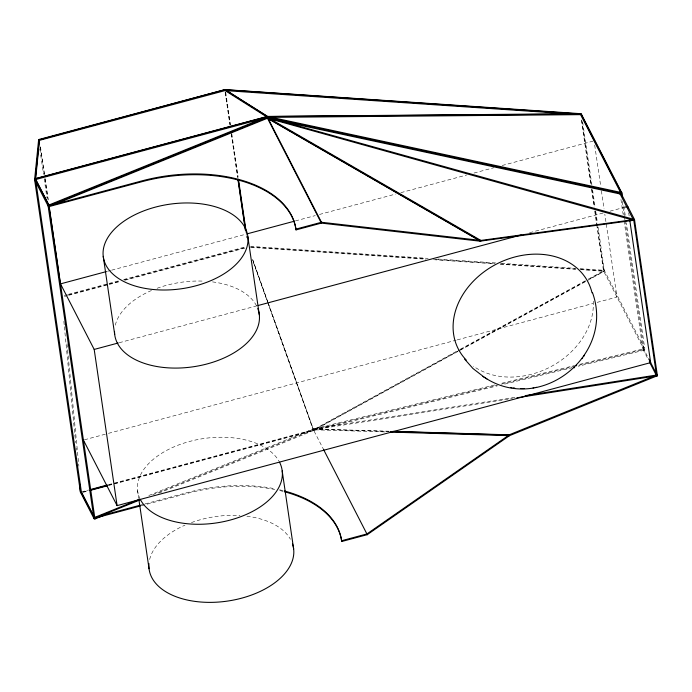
<?xml version="1.0" encoding="UTF-8"?>
<svg xmlns="http://www.w3.org/2000/svg" width="692" height="692" viewBox="0 0 692 692"><rect width="100%" height="100%" fill="white"/><g stroke="black" fill="none" stroke-linecap="round" stroke-linejoin="round"><path stroke-width="0.52" stroke-dasharray="3.46 2.59" d="M158.831 493.119L313.485 430.554L313.381 428.936L515.531 397.191M580.026 269.612L603.727 271.221L603.761 270.338A0.969 0.571 -8.3 0 1 604.419 270.589L644.849 349.261A0.969 0.77 -27.2 0 1 644.304 350.178L578.192 366.232M603.727 271.221L588.555 279.533M152.724 494.763L313.364 429.767L459.376 349.78M460.327 349.261L587.378 279.672M588.321 279.144L603.493 270.84L596.954 226.215M459.609 350.169L313.597 430.147L252.597 259.362M460.552 349.65L587.603 280.052M267.977 302.698L313.744 430.441L603.874 271.515A0.969 0.77 -27.2 0 0 604.419 270.589L598.035 227.028M148.832 495.507L313.087 429.057L313.199 429.836L313.104 428.936L313.364 429.767L385.556 431.938M107.485 271.281L110.625 270.442M111.663 270.165L245.314 234.346M295.441 220.912L315.275 215.593M319.453 214.468L395.677 194.045M400.893 192.644L466.676 175.007M473.985 173.052L493.828 167.732M502.176 165.492L593.018 141.142M64.235 295.441L67.366 294.602M68.404 294.325L108.03 283.703M109.068 283.426L118.453 280.909M123.669 279.516L245.651 246.819M68.672 294.853L108.298 284.23M109.336 283.954L119.768 281.151M123.937 280.035L244.882 247.624M64.486 296.427L67.617 295.588M68.655 295.311L108.281 284.689M109.319 284.412L119.751 281.618M124.958 280.225L244.864 248.082M119.249 342.722L257.078 305.777M529.605 232.728L603.744 212.859M610.007 211.181L623.578 207.539M84.45 439.792L107.424 433.633M108.462 433.356L456.166 340.161M457.213 339.884L592.957 303.494M597.135 302.378L616.97 297.058L604.817 214.183M81.379 491.951L88.662 489.997M108.428 484.703L313.364 429.767L497.211 385.133M83.447 491.856L88.645 490.464M108.41 485.161L313.346 430.234L252.71 260.46M82.538 492.453L87.737 491.061M108.54 485.481L313.485 430.554M624.097 220.869L642.911 349.175L643.837 348.932M578.858 365.307L644.849 349.261L626.312 222.815M141.142 504.952L144.04 504.174M145.009 503.914L187.541 492.522A121.628 71.129 -8.3 0 1 275.667 488.924M141.255 505.74L145.121 504.702M147.059 504.183L187.653 493.301A121.628 71.129 -8.3 0 1 274.785 489.503M494.728 384.968L314.073 428.832L314.453 429.507L313.381 428.936L388.835 431.211M502.081 383.178L574.55 365.584M579.801 364.312L642.825 349.01L644.304 350.178M501.207 384.155L573.884 366.509M313.744 430.441L497.392 385.851M504.736 384.069L571.895 367.763M313.364 429.767L512.547 398.48M389.527 431.471L313.113 429.17L323.484 449.359M250.417 246.352L428.158 258.375M437.854 259.033L496.026 262.969M501.415 263.332L575.744 268.366M580.052 268.66L603.753 270.287L597.36 226.699M251.239 247.001L425.753 258.808M435.45 259.465L494.693 263.479M500.082 263.842L575.484 268.946M580.873 269.309L603.493 270.84L648.257 357.937M250.392 247.312L425.978 259.189M433.521 259.699L494.918 263.86M500.307 264.223L575.718 269.326M642.911 349.175L647.842 358.776M252.727 259.993L267.614 301.677M628.691 212.799L629.158 215.982M623.821 205.809L625.222 215.376M622.203 201.372L624.288 215.627M624.4 216.345L624.911 219.874M625.023 220.618L643.923 349.503M620.958 199.486L623.155 214.451M594.688 145.112L600.768 186.555M601.391 190.802L604.038 208.872M582.612 121.835L591.954 185.586M592.577 189.833L595.077 206.839M595.7 211.086L597.412 222.772M581.782 120.443L591.132 184.193M591.911 189.504L594.402 206.51M595.025 210.757L597.205 225.635M581.366 119.958L590.873 184.773M591.496 189.02L594.143 207.081M594.765 211.337L596.789 225.151M225.67 92.131L230.505 125.07M231.751 133.573L238.135 177.135M225.419 92.711L230.09 124.586M231.491 134.153L237.884 177.714M225.142 92.183L229.978 125.122M231.223 133.625L237.607 177.195M246.179 235.635L246.49 237.754M137.587 490.628L138.677 498.015M40.447 146.704L44.504 174.332M45.127 178.579L48.552 201.96M40.335 147.24L44.392 174.868M45.015 179.124L47.973 199.305M39.799 148.944L43.535 174.445M44.158 178.7L46.961 197.825M67.003 343.768L78.568 462.957M78.672 464.029L78.879 466.174M63.854 321.339L64.269 325.629M64.373 326.702L75.627 442.672M76.146 448.035L76.354 450.189M279.689 490.55A121.628 71.129 -8.3 0 1 283.486 491.484M279.568 489.772A121.628 71.129 -8.3 0 1 283.374 490.706M593.252 301.184A72.98 58.05 -27.2 0 1 551.524 366.31A72.98 58.05 -27.2 0 1 473.345 366.146M115.287 325.188A72.98 42.679 -8.3 0 1 151.531 290.476M157.075 288.287A72.98 42.679 -8.3 0 1 204.616 281.186M212.513 281.895A72.98 42.679 -8.3 0 1 257.848 308.762M149.636 559.482A72.98 42.679 -8.3 0 1 184.989 525.159M191.433 522.581A72.98 42.679 -8.3 0 1 239.968 515.54M246.871 516.189A72.98 42.679 -8.3 0 1 290.441 539.276M139.836 498.474A72.98 42.679 -8.3 0 1 189.677 441.427A72.98 42.679 -8.3 0 1 278.988 461.175"/><path stroke-width="1.04" d="M392.918 431.332L509.165 434.835L656.31 375.202L656.621 376.041L633.69 219.641L633.595 220.307L480.75 241.084L267.519 118.073L267.717 116.559L580.847 114.068A0.969 0.571 -8.3 0 1 581.514 114.396L621.944 193.059L622.566 197.315M34.609 179.669L38.553 140.441A0.969 0.96 5.7 0 1 39.288 139.395L224.883 89.657L267.337 116.446L35.353 178.623A0.969 0.96 5.7 0 0 34.609 179.669L80.454 492.194L93.93 518.42A0.969 0.77 -27.2 0 0 94.977 518.948L103.956 515.315M35.353 178.623L39.288 139.395M634.599 220.229L633.673 220.48L634.495 219.537L580.588 114.647L267.553 117.38L49.046 205.784L35.569 179.557L39.513 140.329L225.099 90.583L267.553 117.38L480.845 240.427L634.495 219.537L657.4 375.73L509.476 435.666L367.27 534.657L341.727 541.507A121.628 71.129 -8.3 0 0 284.421 491.735M480.75 241.084L480.845 240.427L321.46 222.27L295.925 229.113A121.628 71.129 -8.3 0 0 141.843 180.906L48.12 206.034L34.643 179.808A0.969 0.77 -27.2 0 1 35.456 178.778L267.441 116.602L267.821 118.245L633.595 220.307M633.491 220.047L620.179 194.141L621.105 193.89L621.182 192.488L580.752 113.825A0.969 0.77 -27.2 0 1 581.514 114.396L581.825 116.515M224.831 89.666L39.245 139.81A0.969 0.571 -8.3 0 0 38.553 140.441L38.864 142.569M267.519 118.073L267.389 117.45L267.51 118.228L49.167 206.562L141.955 181.693A121.628 71.129 -8.3 0 1 296.038 229.9L321.373 223.109L321.659 222.296M480.559 241.24L267.536 118.341L321.373 223.109L480.559 241.24L480.845 240.427M485.256 377.893C541.135 414.205 615.119 354.884 592.456 292.552M582.119 358.672L582.785 357.712M583.711 356.371L584.429 355.333M574.101 367.902L574.654 367.34M576.055 365.904L576.678 365.272M267.717 116.559L621.182 192.488A0.969 0.77 -27.2 0 1 621.944 193.059L620.179 194.141L620.248 193.146L620.084 193.968L274.888 119.811M390.945 432.102L509.476 435.666L508.983 435.069L366.95 533.93L341.614 540.729A121.628 71.129 -8.3 0 0 284.308 490.948M267.821 118.245L268.721 117.631L268.557 118.453L272.778 119.353M267.441 116.602L48.933 205.005A0.969 0.77 -27.2 0 0 48.12 206.034L93.93 518.42L140.286 505.99M139.819 499.157L94.743 517.391L140.173 505.212M139.931 499.935L94.856 518.17L81.379 491.951L35.889 181.693M35.569 179.557L267.553 117.38L621.018 193.31M106.447 271.567L60.498 283.876L94.19 349.434L117.095 505.627L650.662 362.617L629.781 220.238M246.361 234.06L294.394 221.189M94.19 349.434L118.211 342.998M258.125 305.492L521.249 234.969M624.625 207.263L627.756 206.424L628.068 208.552M90.747 489.443L107.39 484.98M90.73 489.901L107.372 485.438M89.822 490.498L107.502 485.758M657.296 375.038L656.371 375.28L657.4 375.73L648.707 358.819M535.885 387.451L536.646 387.33M533.022 387.909L533.878 387.779M525.124 395.677L656.224 375.09L649.321 361.656M516.803 397.813L657.4 375.73M520.436 388.523L524.484 388.567M390.599 431.505L508.983 435.069M577.612 113.851L225.307 89.787M226.18 90.661L568.737 113.843M510.497 387.468L511.968 387.684M513.352 387.883L514.744 388.091M634.495 219.537L267.553 117.38L321.46 222.27M464.479 358.923L472.947 368.507L484.504 377.425M482.817 376.387L486.909 378.913M367.443 534.535L366.95 533.93L367.071 534.717M323.484 449.359L367.27 534.657M35.456 178.778L48.933 205.005L94.977 518.948L94.129 517.313M83.403 440.077L117.095 505.627M93.29 515.678L81.5 492.73A0.969 0.77 -27.2 0 1 80.454 492.194M509.165 434.835L509.476 435.666M321.261 222.322L321.373 223.109M295.925 229.113L296.038 229.9M341.614 540.729L341.727 541.507M247.84 236.603A72.98 42.679 -8.3 0 1 143.677 288.123A72.98 42.679 -8.3 0 1 135.087 214.676A72.98 42.679 -8.3 0 1 247.84 236.603L259.292 314.696M282.189 470.889L293.642 548.99M238.446 179.263L246.24 232.391M238.195 179.842L245.513 229.779M237.918 179.315L245.4 230.315M103.229 256.334L114.682 334.426M138.824 499.07L149.04 568.72M48.907 205.68L60.438 284.308M79.58 483.474L80.419 492.064A0.969 0.458 -5.5 0 0 81.362 492.41M466.252 360.056A72.98 58.05 -27.2 0 1 495.368 264.664A72.98 58.05 -27.2 0 1 592.023 292.828M257.848 308.762A72.98 42.679 -8.3 0 1 194.521 366.587A72.98 42.679 -8.3 0 1 114.517 331.382M292.543 544.024A72.98 42.679 -8.3 0 1 226.301 601.253A72.98 42.679 -8.3 0 1 148.962 563.617M279.49 462.109A72.98 42.679 -8.3 0 1 230.107 520.09A72.98 42.679 -8.3 0 1 140.294 499.416M580.623 113.678L267.588 116.412L225.134 89.623L580.623 113.678"/></g></svg>
